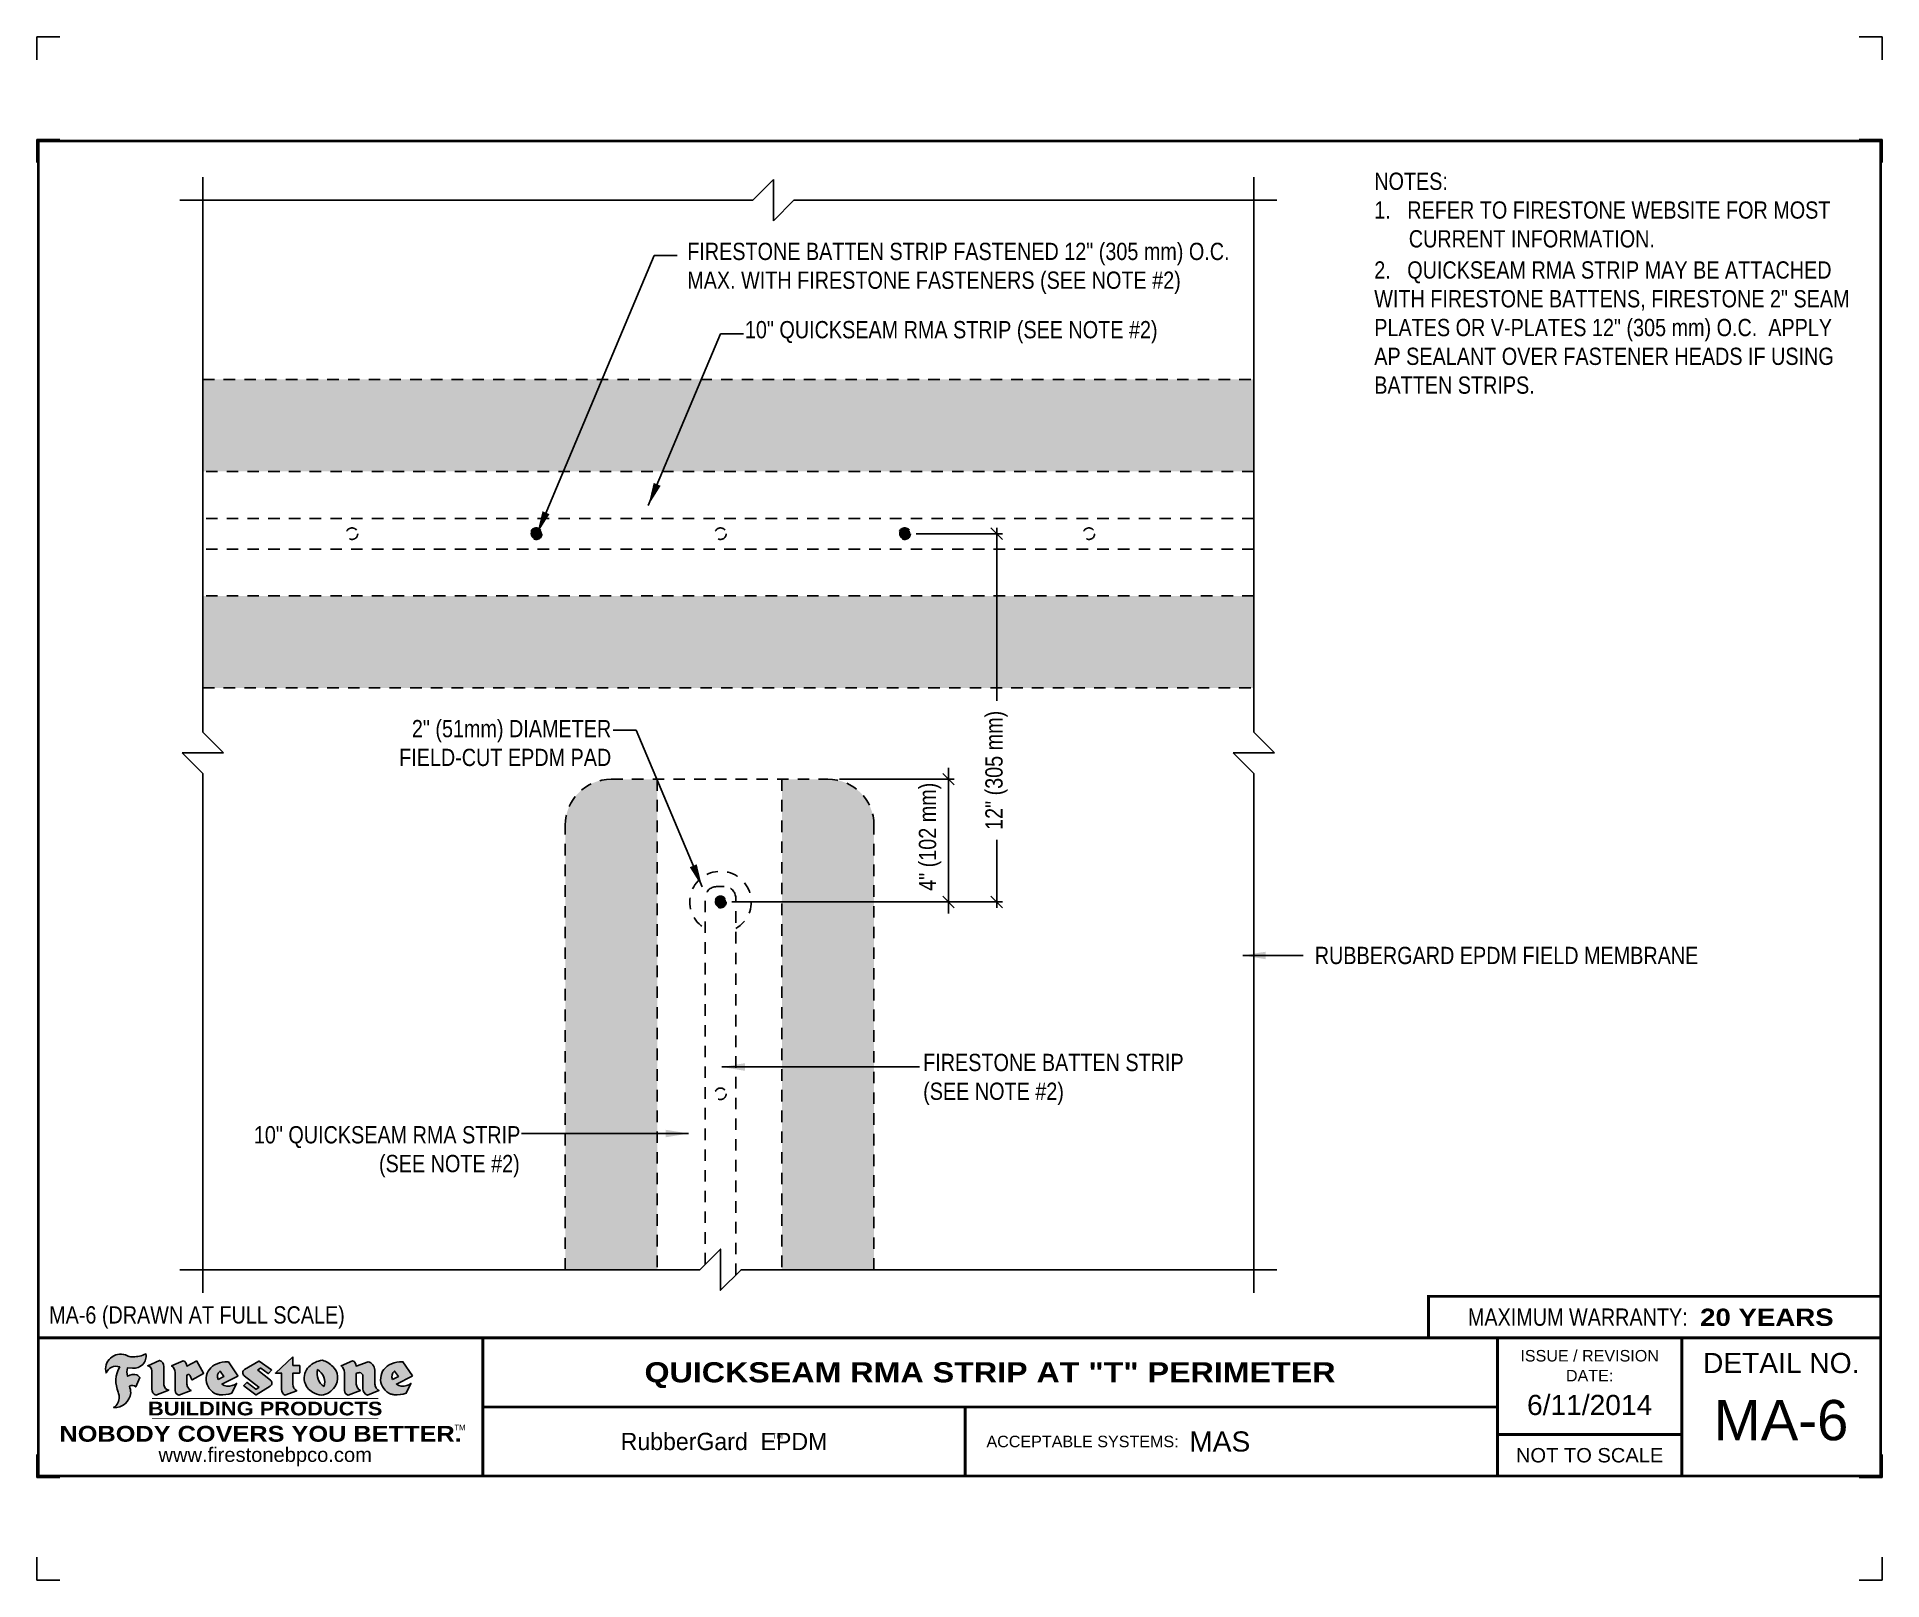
# Model space of a CAD drawing. Header units: inches. Extents: x 255.4 to 275.5, y -246.5 to -229.7.
import ezdxf
from ezdxf.enums import TextEntityAlignment as Align

# ---------------------------------------------------------------- set-up
doc = ezdxf.new("R2010")
doc.units = ezdxf.units.IN
doc.header["$MEASUREMENT"] = 0
doc.linetypes.add('HIDDEN', pattern=[0.375, 0.25, -0.125])
doc.linetypes.add('HIDDEN2', pattern=[0.1875, 0.125, -0.0625])
doc.layers.get('0').update_dxf_attribs({"linetype": 'CONTINUOUS'})
doc.layers.get('DEFPOINTS').update_dxf_attribs({"linetype": 'CONTINUOUS'})
for name, color, linetype in [('FSBP-ACCESSORY-FIRESTONE', 7, 'CONTINUOUS'), ('FSBP-ADHESIVE', 1, 'HIDDEN'), ('FSBP-ANNO-NOTE', 7, 'CONTINUOUS'), ('FSBP-MEMBRANE', 7, 'CONTINUOUS'), ('FSBP-TTLB', 7, 'CONTINUOUS'), ('FSBP-TTLB-BORDER', 7, 'CONTINUOUS'), ('FSBP-TTLB-TEXT', 7, 'CONTINUOUS')]:
    doc.layers.add(name, color=color, linetype=linetype)
doc.styles.add('FSBP_ARIAL', font='arial.ttf')
doc.styles.add('FSBP_ARIAL_BOLD', font='')
doc.styles.add('FSBP_ARIAL_NAR', font='ARIALN.TTF')
doc.styles.add('FSBP_BANKGOTHIC', font='bgothm.ttf')
doc.styles.get('FSBP_ARIAL_BOLD').set_extended_font_data('Arial Black')
doc.dimstyles.new('FSBP-DIM', dxfattribs={"dimtxt": 0.1875, "dimasz": 0.125, "dimexe": 0.0625, "dimexo": 0.125, "dimgap": 0.125, "dimtad": 0, "dimdec": 0, "dimzin": 1, "dimdsep": 46, "dimlunit": 4, "dimtxsty": 'FSBP_ARIAL_NAR', "dimblk": 'OBLIQUE', "dimcen": 0.09375, "dimdle": 0.0625, "dimclrd": 256, "dimclre": 256, "dimclrt": 256, "dimadec": 0, "dimazin": 0, "dimtfac": 1, "dimtdec": 0, "dimtmove": 1, "dimatfit": 3, "dimfxl": 1, "dimtolj": 1, "dimtzin": 0, "dimlwd": -1, "dimlwe": -1, "dimarcsym": 0})
doc.dimstyles.new('FSBP-LEADER', dxfattribs={"dimtxt": 0.1875, "dimasz": 0.25, "dimexe": 0.0625, "dimexo": 0.125, "dimgap": 0.125, "dimtad": 0, "dimtih": 1, "dimtoh": 1, "dimdec": 4, "dimzin": 0, "dimdsep": 46, "dimlunit": 4, "dimtxsty": 'FSBP_ARIAL_NAR', "dimcen": 0.09375, "dimclrd": 256, "dimclre": 256, "dimclrt": 256, "dimadec": 0, "dimazin": 0, "dimtfac": 1, "dimtdec": 4, "dimtofl": 0, "dimtmove": 0, "dimatfit": 3, "dimfxl": 1, "dimtolj": 1, "dimtzin": 0, "dimlwd": -1, "dimlwe": -1, "dimarcsym": 0})
pattern_1 = [(0, (-1.70530256582424e-13, -66.04666666666657), (0.025, 0.05), [0, -0.05])]

# ---------------------------------------------------------------- blocks, each defined once
blk = doc.blocks.new('TTLB-EPDM_1')
at = {"layer": 'FSBP-TTLB-TEXT'}
h = blk.add_hatch(color=1, dxfattribs=at)
edge = h.paths.add_edge_path()
edge.add_arc((1.037309769669573, -0.1982514792917306), 0.1319107607348553, 264.0410451462098, 370.3106169565175)
edge.add_arc((1.027551646585694, 0.1214293576525799), 0.3273056962876235, 270.05058356628535, 295.23459397187514, ccw=False)
edge.add_arc((1.022801957313345, -0.06680179986895154), 0.1391656561713503, 249.3281275763668, 272.0749124149863, ccw=False)
edge.add_line((0.9736743133014443, -0.1970076156048179), (0.9474927838574558, -0.1852745150568325))
edge.add_arc((0.8939498971398288, -0.3394262635682071), 0.1631857907024099, 70.84590087378872, 194.3325259843273)
edge.add_arc((0.8444260109029493, -0.4259936440910768), 0.1179914261095279, 70.96950098067128, 156.9641407594482, ccw=False)
edge.add_arc((1.153141409296894, -0.4684497516079468), 0.3110405457095052, 150.3231137483159, 203.2084295854517)
edge.add_arc((0.7562495500622943, -0.6412608153899899), 0.1218587156617311, 0.8849157075190988, 24.34668939894999, ccw=False)
edge.add_arc((0.7493781665697374, -0.6475258110744375), 0.1289731377238325, -58.36655102076742, 3.6216782311386737, ccw=False)
edge.add_arc((0.8256699029544474, -0.5792158350996106), 0.1783301886510354, 267.2205474105585, 354.1381621173521)
edge.add_arc((0.7903121048625305, -0.6011409294291745), 0.212787892960859, 0.9996158580669322, 21.00503380861244)
edge.add_arc((1.01880712263941, -0.5666691048185161), 0.05136395668415847, 40.82117713173261, 125.52727787225791, ccw=False)
edge.add_line((1.057676976260041, -0.5330924682126437), (1.102776947655911, -0.4308018311949837))
edge.add_arc((1.040858222524664, -0.4699705673995949), 0.07326744446031509, 32.31675181867256, 66.31481236598174)
edge.add_arc((1.032262518825329, -0.5063316993097662), 0.1102246948011782, 69.8179132332389, 125.254734720681)
edge.add_arc((1.127708877207287, -0.368959353531244), 0.1659710644737306, 164.1569669952081, 196.5811013160487, ccw=False)
edge.add_line((0.9680425188342383, -0.3236487780942383), (1.023615334387159, -0.3294494641845773))
h = blk.add_hatch(color=1, dxfattribs=at)
edge = h.paths.add_edge_path()
edge.add_line((1.275239419159561, -0.6223407783464694), (1.415345367376062, -0.5660418822574371))
edge.add_arc((1.421019305783958, -0.5090099247487757), 0.05731350411836949, 181.9717871001989, 264.31851000495806, ccw=False)
edge.add_line((1.363739737527226, -0.5109819325197265), (1.363412352251203, -0.3102363679013962))
edge.add_arc((1.294263659668751, -0.3103491388303989), 0.06914878453844908, 0.0934405599591014, 72.42834396969012)
edge.add_line((1.315139561173908, -0.2444268274366692), (1.186839444240604, -0.3024209471341379))
edge.add_arc((1.175246268095289, -0.3585110609420917), 0.05727567197445628, -0.017399788185912257, 78.322067691347, ccw=False)
edge.add_line((1.232521937428658, -0.3585284546236807), (1.232574268422297, -0.555126496687123))
edge.add_arc((1.305699496415486, -0.5558575689677219), 0.07312888236350451, 179.4272023230205, 245.3845503102953)
h = blk.add_hatch(color=1, dxfattribs=at)
edge = h.paths.add_edge_path()
edge.add_line((1.792026821926584, -0.3839679064720229), (1.722158956877934, -0.2518542302253621))
edge.add_arc((1.720119655279638, -0.2529327078887852), 0.002306916790721817, 27.87197133405656, 117.3766794470751)
edge.add_line((1.719058846382097, -0.250884159729182), (1.610638460368705, -0.3070279753467702))
edge.add_arc((1.547088841662962, -0.3061026658494403), 0.06355635479880145, 359.165808011073, 425.8793658831422)
edge.add_line((1.573061729235633, -0.2480956029480268), (1.446879247402876, -0.3051325108639702))
edge.add_arc((1.407812067100189, -0.370357133046621), 0.07602957263902092, -3.441403975725109, 59.07992244284969, ccw=False)
edge.add_line((1.483704536400296, -0.3749210150788969), (1.483704536400296, -0.5723838140635706))
edge.add_arc((1.54053746518044, -0.568254406115083), 0.05698275005415228, 184.1557352478595, 255.3066498366543)
edge.add_line((1.526084036778343, -0.6233736605654059), (1.657291340682093, -0.570650514527486))
edge.add_arc((1.688298576827198, -0.5021390388423987), 0.0752015358480571, 207.5160880841914, 245.649226723163, ccw=False)
edge.add_arc((1.721050197024907, -0.4914488168456328), 0.1093332836229113, 179.4823365255141, 204.5537900001094, ccw=False)
edge.add_line((1.611721375809452, -0.4904610114968335), (1.611721375809452, -0.4126404716788983))
edge.add_arc((1.628589765097195, -0.414159299036043), 0.01693662875851176, 28.356188110622725, 174.8549701683585, ccw=False)
edge.add_arc((1.627340435522395, -0.4197189881350504), 0.02111886817708033, 22.216893572439517, 40.10213956426492, ccw=False)
edge.add_line((1.646891420738257, -0.4117336534413738), (1.666638796144639, -0.4549750258192233))
edge.add_arc((1.668737246926742, -0.4540167099035481), 0.002306916790685496, 204.545128184284, 299.6323508190091)
edge.add_line((1.669877862091766, -0.4560219186518992), (1.791128135493295, -0.3870515928837648))
edge.add_line((1.791128135493295, -0.3870515928837648), (1.792026821926584, -0.3839679064720229))
h = blk.add_hatch(color=1, dxfattribs=at)
h.paths.add_polyline_path([(2.063388732080512, -0.2583237030618903, 0.02524281661523788), (2.025024361750752, -0.2610532129309178, 0.1213611957758757), (1.901773912052249, -0.3008158885520373, 0.6151668103976068), (1.93274136141747, -0.6099060679591872, 0.05306812109568645), (1.967936229862175, -0.617865745600497, 0.1150932231766138), (2.099126721549737, -0.5994933789882708), (2.151195569562105, -0.4944891916583316, -0.08755405562188731), (2.104230609512001, -0.5187113292177372, -0.265591761123442), (1.992692314386659, -0.5010701623316862), (2.165347897647223, -0.4141184325909109, 0.4518949533370738), (2.166222728871162, -0.4107679608846269)])
h.paths.add_polyline_path([(2.014217313945437, -0.4188965037300676), (1.951113654018855, -0.4515330109460507, -0.3720533890450154), (1.973177450672722, -0.3607130665457561)], flags=16)
h = blk.add_hatch(color=1, dxfattribs=at)
edge = h.paths.add_edge_path()
edge.add_arc((2.260407392426802, -0.3775796671688782), 0.04152450223225729, 123.20805433950699, 232.2027298779723, ccw=False)
edge.add_line((2.237665217914071, -0.3428366421988329), (2.393535971665983, -0.2540943745380986))
edge.add_arc((2.394677353533142, -0.2560991469722482), 0.002306916790741334, 55.64644466176611, 119.65426054492559, ccw=False)
edge.add_line((2.395979141996861, -0.2541946229174954), (2.531809646140459, -0.3470380726374032))
edge.add_arc((2.530468902927946, -0.3489153772789875), 0.002306916790700397, -42.731101238422525, 54.4661353739603, ccw=False)
edge.add_line((2.532163440279987, -0.3504807552658491), (2.498457913851155, -0.3869673252714421))
edge.add_arc((2.496763376499139, -0.3854019472845934), 0.002306916790672934, 233.7527076894875, 317.26889876138785, ccw=False)
edge.add_line((2.495399362263356, -0.38726241234572), (2.413849913492982, -0.3274738082119626))
edge.add_arc((2.412485899257181, -0.3293342732731342), 0.002306916790720064, 53.75270768979358, 124.4135619297835)
edge.add_line((2.41118211687575, -0.3274311136421062), (2.382933981293377, -0.346782838468144))
edge.add_arc((2.38423776367478, -0.3486859980991606), 0.002306916790694898, 124.4135619293799, 231.8459020253626)
edge.add_line((2.382812599816248, -0.3505000469010184), (2.519899969301207, -0.4581994452042721))
edge.add_arc((2.494247019847682, -0.4908523236374461), 0.04152450223225742, -55.21225898295222, 51.84590202520428, ccw=False)
edge.add_line((2.517938320565804, -0.5249552055672808), (2.364434947484597, -0.6179520922513717))
edge.add_arc((2.36323960192349, -0.6159790200102006), 0.002306916790726996, 233.2955624372927, 301.20872157023314, ccw=False)
edge.add_line((2.361860787187538, -0.6178285429225383), (2.231266621301074, -0.5204709167214361))
edge.add_arc((2.232647938930649, -0.5186232623475259), 0.002306916790697672, 135.5134179846393, 233.21798691998708, ccw=False)
edge.add_line((2.231002150870836, -0.5170067083764565), (2.262839375599356, -0.4845937328397696))
edge.add_arc((2.264485163659225, -0.4862102868108537), 0.002306916790748497, 53.0352839999411, 135.513417985369, ccw=False)
edge.add_line((2.265872365996302, -0.4843670465239001), (2.361834678328762, -0.5565872257804898))
edge.add_arc((2.363221880665761, -0.5547439854936304), 0.002306916790627066, 233.0352840000685, 302.2362632414394)
edge.add_line((2.36445241715569, -0.5566953042850713), (2.39428499383348, -0.5378823484768844))
edge.add_arc((2.393054457343549, -0.5359310296853765), 0.002306916790685166, 302.2362632406177, 412.2027298768422)
edge.add_line((2.394468296066179, -0.5341081404551886), (2.234958295420142, -0.4103916733127022))
h = blk.add_hatch(color=1, dxfattribs=at)
edge = h.paths.add_edge_path()
edge.add_line((2.763460561272041, -0.2072496393923444), (2.763460561272041, -0.2969520779963801))
edge.add_arc((2.765767478062699, -0.2969520779963943), 0.00230691679065842, 179.9999999996471, 269.9999999996471)
edge.add_line((2.765767478062685, -0.2992589947870528), (2.835417693520355, -0.2992589947870528))
edge.add_arc((2.835417693520355, -0.3015659115777538), 0.002306916790701052, 0, 90, ccw=False)
edge.add_line((2.837724610311056, -0.3015659115777538), (2.837724610311056, -0.3790761307453892))
edge.add_arc((2.83541769352037, -0.3790761307453749), 0.002306916790686842, 269.99999999964706, 359.99999999964706, ccw=False)
edge.add_line((2.835417693520355, -0.3813830475360618), (2.765767478062685, -0.3813830475360618))
edge.add_arc((2.765767478062699, -0.3836899643267202), 0.00230691679065842, 90.00000000035294, 180.0000000003529)
edge.add_line((2.763460561272041, -0.3836899643267344), (2.763460561272041, -0.5033995910642801))
edge.add_arc((2.836735953378943, -0.5071368822038516), 0.07337063740681413, 177.0802527808789, 245.3249543133826)
edge.add_line((2.806105814540615, -0.5738080530967267), (2.674529557384915, -0.6226036013049594))
edge.add_arc((2.708610405062069, -0.564298408791804), 0.06753517344606039, 177.0345319916277, 239.6926428024901, ccw=False)
edge.add_line((2.641165668230087, -0.560804539009709), (2.641165668230087, -0.3836899643267344))
edge.add_arc((2.638858751439429, -0.3836899643267202), 0.00230691679065842, 359.9999999996471, 449.999999999647)
edge.add_line((2.638858751439443, -0.3813830475360618), (2.572857950769389, -0.3813830475360618))
edge.add_line((2.572857950769389, -0.3813830475360618), (2.763460561272041, -0.2072496393923444))
h = blk.add_hatch(color=1, dxfattribs=at)
edge = h.paths.add_edge_path(flags=16)
edge.add_arc((2.940363509127394, -0.4847985213681437), 0.1684614578629418, 344.5558804047865, 417.0140046669545)
edge.add_arc((3.194458079644619, -0.3883534532477785), 0.1684614578629414, 164.5558804047864, 237.0140046669546)
edge = h.paths.add_edge_path()
edge.add_arc((3.069375116502199, -0.4399344555144872), 0.1828726885096673, 136.0914512150047, 191.213418978326)
edge.add_arc((3.064939550433406, -0.4318234379590333), 0.1803148804748503, 194.0167254156723, 240.6663730831859)
edge.add_arc((3.098047041778981, -0.3845058757092554), 0.2378525180183701, 239.2975390661776, 264.2889872773176)
edge.add_arc((3.04884478212623, -0.4190232383793012), 0.203760689247156, 277.1986764832036, 326.503572961274)
edge.add_arc((3.077739326803546, -0.4341046616465112), 0.171374865791709, 325.3768876809902, 406.3828327799087)
edge.add_arc((3.011839488065919, -0.4896144380417797), 0.2571945645850002, 44.28462553519766, 73.82901434867304)
edge.add_arc((3.117152499586992, -0.4983433120546693), 0.2579560664039132, 97.50292863483666, 134.1039137579027)
h = blk.add_hatch(color=1, dxfattribs=at)
edge = h.paths.add_edge_path()
edge.add_line((3.322690228557462, -0.5721896537377091), (3.322690228557462, -0.3749210150788969))
edge.add_arc((3.246797759257384, -0.3703571330465745), 0.076029572638996, 356.5585960242387, 419.0799224428129)
edge.add_line((3.285864939560099, -0.3051325108639702), (3.412047421392799, -0.2480956029480268))
edge.add_arc((3.386074533820159, -0.3061026658494941), 0.06355635479883807, 0.3962622833877276, 65.87936588318718, ccw=False)
edge.add_line((3.449629368605429, -0.3056631084210863), (3.580526418688805, -0.2593848434574539))
edge.add_arc((3.555744121700958, -0.3530904070730321), 0.09692726601172152, 2.366977007666776, 75.18615851992018, ccw=False)
edge.add_line((3.652588689330287, -0.3490873311063041), (3.652588689330287, -0.4883770011386872))
edge.add_arc((3.761877549389556, -0.4914934052703811), 0.1093332836229047, 178.3666365323574, 204.5537900000422)
edge.add_arc((3.729125929191727, -0.5021836272670953), 0.07520153584796169, 207.5160880841711, 245.2240541443093)
edge.add_line((3.697611150971852, -0.5704631245385627), (3.572585913552643, -0.6207021253773775))
edge.add_arc((3.59534718600759, -0.5526356419907701), 0.07177131519198746, 180.3328587115751, 251.51018566665869, ccw=False)
edge.add_line((3.523577081955409, -0.5530525936986663), (3.523577081955409, -0.4153032515383615))
edge.add_arc((3.486319529276879, -0.4148773504126441), 0.0372599868942854, 359.3450650296066, 449.0500281941028)
edge.add_arc((3.482769874121713, -0.4419622099033496), 0.06447454900600783, 86.29402372314017, 119.8211331593848)
edge.add_line((3.450707067966732, -0.3860252459975726), (3.450707067966732, -0.4904610114968335))
edge.add_arc((3.560035889182251, -0.491448816845647), 0.1093332836229751, 179.4823365255069, 204.5537900001023)
edge.add_arc((3.527284268984408, -0.5021390388424952), 0.07520153584796385, 207.5160880841699, 245.6492267231416)
edge.add_line((3.496277032839316, -0.570650514527486), (3.365069728935509, -0.6233736605654059))
edge.add_arc((3.37950248606194, -0.5682868177318081), 0.05694615642555727, 183.9298782390169, 255.318496325343, ccw=False)
h = blk.add_hatch(color=1, dxfattribs=at)
h.paths.add_polyline_path([(3.957695472291277, -0.2583237030618903, 0.02524281661523822), (3.919331101961575, -0.2610532129309178, 0.1085638477195505), (3.807890832595604, -0.2939221658134414, 0.6425897848490651), (3.827048101628293, -0.6099060679591872, 0.05306812109569052), (3.862242970072884, -0.617865745600497, 0.1150932231766133), (3.993433461760503, -0.5994933789882708), (4.045502309772871, -0.4944891916583316, -0.08755405562189084), (3.998537349722767, -0.5187113292177372, -0.2655917611234366), (3.886999054597368, -0.5010701623316862), (4.059654637857989, -0.4141184325909109, 0.4518949533370731), (4.060529469081928, -0.4107679608846269)])
h.paths.add_polyline_path([(3.90852405415626, -0.4188965037300676), (3.845420394229677, -0.4515330109460507, -0.3720533890450147), (3.867484190883488, -0.3607130665457561)], flags=16)
at = {"layer": 'DEFPOINTS', "linetype": 'Continuous', "ltscale": 1.75}
for points in [[(-0.015625, 13.88083333333333), (-0.015625, 14.13083333333333), (0.234375, 14.13083333333333)], [(20.01562500000003, 13.88083333333333), (20.01562500000003, 14.13083333333333), (19.76562500000003, 14.13083333333333)], [(-0.015625, -2.380833333333342), (-0.015625, -2.630833333333342), (0.234375, -2.630833333333342)], [(20.01562500000003, -2.380833333333342), (20.01562500000003, -2.630833333333342), (19.76562500000003, -2.630833333333342)]]:
    blk.add_lwpolyline(points, dxfattribs=at)
at = {"layer": 'DEFPOINTS', "color": 1}
for points in [[(0.234375, 13.015625), (-0.015625, 13.015625), (-0.015625, 12.765625)], [(20.015625, 12.765625), (20.015625, 13.015625), (19.765625, 13.015625)], [(0.234375, -1.515625), (-0.015625, -1.515625), (-0.015625, -1.265625)], [(20.015625, -1.265625), (20.015625, -1.515625), (19.765625, -1.515625)]]:
    blk.add_lwpolyline(points, dxfattribs=at)
at = {"layer": 'FSBP-TTLB', "const_width": 0.03125}
blk.add_lwpolyline([(15.09028770518938, 0), (20, 0), (20, 0.4512598240669945), (15.09028770518938, 0.4512598240669945)], close=True, dxfattribs=at)
for points in [[(0, 0), (0, -1.5), (20, -1.5), (20, 0), (0, 0)], [(4.825208527206769, 0), (4.825208527206769, -0.75)], [(15.84028770518938, 0), (15.84028770518938, -1.5)], [(17.84110496735593, 0), (17.84110496735593, -1.5)], [(20, 0), (20, -1.5)], [(4.825208527206769, -0.75), (15.84028770518938, -0.75)], [(4.825208527206769, -0.75), (4.825208527206769, -1.5)], [(15.84028770518938, -1.048740175933006), (17.84110496735593, -1.048740175933006)]]:
    blk.add_lwpolyline(points, dxfattribs=at)
at = {"layer": 'FSBP-TTLB-BORDER', "const_width": 0.03125}
blk.add_lwpolyline([(20, 0), (20, 13), (0, 13), (0, 0)], dxfattribs=at)
at = {"layer": 'FSBP-TTLB-TEXT', "color": 1}
blk.add_line((0.7358432058323388, -0.379822754145593), (0.7358432058323388, -0.379822754145593), dxfattribs=at)
for points in [[(1.023615323725323, -0.3294494630716969, 0.5000510906601082), (1.167090420776901, -0.1746414942047778, -0.1103304102359608), (1.027840608309816, -0.2058762110801382, -0.09957876667165425), (0.9736743133014443, -0.1970076156048179), (0.9474927838574558, -0.1852745150568325, 0.5978159689075124), (0.7358432058323388, -0.379822754145593, -0.3938834584182213), (0.8828996422548698, -0.3144510229727047, 0.2349406564350952), (0.86727108227484, -0.5910237178633082, -0.1027304183841549), (0.8780937320133262, -0.6393788197974146, -0.2772692352614086), (0.8170223912655956, -0.7573362346216896, 0.3985429150902959), (1.003067614090241, -0.5974286950643517, 0.0875124847930418), (0.9889600163401155, -0.5248671157293501, -0.3874031597924062), (1.057676976260041, -0.5330924682126437), (1.102776947655911, -0.4308018311949837, 0.1494423498871741), (1.07029056398062, -0.4028746979725923, 0.2467195073738216), (0.9686394281704906, -0.4163228904100862, -0.1424285161541127), (0.9680425188342383, -0.3236487780942383), (1.023615334387159, -0.3294494641845773)], [(2.166222728871162, -0.4107679608846269), (2.063388732080512, -0.2583237030618903, 0.02524281661523788), (2.025024361750752, -0.2610532129309178, 0.1085638477195265), (1.913584092384895, -0.2939221658134414, 0.6425897848491228), (1.93274136141747, -0.6099060679591872, 0.05306812109568648), (1.967936229862175, -0.617865745600497, 0.1150932231766137), (2.099126721549737, -0.5994933789882708), (2.151195569562105, -0.4944891916583316, -0.0875540556218873), (2.104230609512001, -0.5187113292177372, -0.2655917611234418), (1.992692314386659, -0.5010701623316862), (2.165347897647223, -0.4141184325909109)], [(2.763460561272041, -0.2072496393923444), (2.763460561272041, -0.2969520779963801, 0.4142135623730958), (2.765767478062685, -0.2992589947870528), (2.835417693520355, -0.2992589947870528, -0.414213562373095), (2.837724610311056, -0.3015659115777538), (2.837724610311056, -0.3790761307453892, -0.4142135623730938), (2.835417693520355, -0.3813830475360618), (2.765767478062685, -0.3813830475360618, 0.4142135623730958), (2.763460561272041, -0.3836899643267344), (2.763460561272041, -0.5033995910642801, 0.3068985753588853), (2.806105814540615, -0.5738080530967267), (2.674529557384915, -0.6226036013049594, -0.2804194150632976), (2.641165668230087, -0.560804539009709), (2.641165668230087, -0.3836899643267344, 0.414213562373095), (2.638858751439443, -0.3813830475360618), (2.572857950769389, -0.3813830475360618), (2.763460561272041, -0.2072496393923444)], [(4.060529469081928, -0.4107679608846269), (3.957695472291277, -0.2583237030618903, 0.02524281661523788), (3.919331101961575, -0.2610532129309178, 0.1085638477195265), (3.807890832595604, -0.2939221658134414, 0.6425897848491228), (3.827048101628293, -0.6099060679591872, 0.05306812109568648), (3.862242970072884, -0.617865745600497, 0.1150932231766137), (3.993433461760503, -0.5994933789882708), (4.045502309772871, -0.4944891916583316, -0.0875540556218873), (3.998537349722767, -0.5187113292177372, -0.2655917611234418), (3.886999054597368, -0.5010701623316862), (4.059654637857989, -0.4141184325909109)], [(4.059654637857989, -0.4141184325909109, 0.4518949533370731), (4.060529469081928, -0.4107679608846269, 0.4518949533370731)]]:
    blk.add_lwpolyline(points, format="xyb", dxfattribs=at)
for points in [[(1.275239419159561, -0.6223407783464694), (1.415345367376062, -0.5660418822574371, -0.3756100036733062), (1.363739737527226, -0.5109819325197265), (1.363412352251203, -0.3102363679013962, 0.3265360292958048), (1.315139561173908, -0.2444268274366692), (1.186839444240604, -0.3024209471341379, -0.3557863980845349), (1.232521937428658, -0.3585284546236807), (1.232574268422297, -0.555126496687123, 0.2960110723418457)], [(1.792026821926584, -0.3839679064720229), (1.722158956877934, -0.2518542302253621, 0.4116839150163434), (1.719058846382097, -0.250884159729182), (1.610638460368705, -0.3070279753467702, 0.2996033003794034), (1.573061729235633, -0.2480956029480268), (1.446879247402876, -0.3051325108639702, -0.2797757560995365), (1.483704536400296, -0.3749210150788969), (1.483704536400296, -0.5723838140635706, 0.320828638474519), (1.526084036778343, -0.6233736605654059), (1.657291340682093, -0.570650514527486, -0.1679398621276611), (1.621603752698661, -0.5368819723450571, -0.1098333365370753), (1.611721375809452, -0.4904610114968335), (1.611721375809452, -0.4126404716788983, -0.743334502655012), (1.64349420176768, -0.4061152228778298, -0.07819791644735608), (1.646891420738257, -0.4117336534413738), (1.666638796144639, -0.4549750258192233, 0.4404648714563479), (1.669877862091766, -0.4560219186518992), (1.791128135493295, -0.3870515928837648)], [(1.951113654018855, -0.4515330109460507), (2.014217313945437, -0.4188965037300676), (1.973177450672722, -0.3607130665457561, 0.3720533890450154)], [(2.234958295420142, -0.4103916733127022, -0.5150044486718882), (2.237665217914071, -0.3428366421988329), (2.393535971665983, -0.2540943745380986, -0.2867822934100265), (2.395979141996861, -0.2541946229174954), (2.531809646140459, -0.3470380726374032, -0.4515027974650387), (2.532163440279987, -0.3504807552658491), (2.498457913851155, -0.3869673252714421, -0.3814439164929681), (2.495399362263356, -0.38726241234572), (2.413849913492982, -0.3274738082119626, 0.3184718635035665), (2.41118211687575, -0.3274311136421062), (2.382933981293377, -0.346782838468144, 0.5064094529656681), (2.382812599816248, -0.3505000469010184), (2.519899969301207, -0.4581994452042721, -0.5043597839115849), (2.517938320565804, -0.5249552055672808), (2.364434947484597, -0.6179520922513717, -0.3053163970316367), (2.361860787187538, -0.6178285429225383), (2.231266621301074, -0.5204709167214361, -0.4541703869768119), (2.231002150870836, -0.5170067083764565), (2.262839375599356, -0.4845937328397696, -0.3762644290664977), (2.265872365996302, -0.4843670465239001), (2.361834678328762, -0.5565872257804898, 0.3114700032088108), (2.36445241715569, -0.5566953042850713), (2.39428499383348, -0.5378823484768844, 0.520381097387146), (2.394468296066179, -0.5341081404551886)], [(2.937624918725987, -0.3131105398334029, 0.2452625673097023), (2.889993533867141, -0.4754966266250307, 0.2064059665179019), (2.976604338974084, -0.5890186876871866, 0.1094800500670344), (3.074378098474654, -0.6211778035979165, 0.2185147641853038), (3.218764944843201, -0.5314757029352819, 0.3689489483072479), (3.195959963110113, -0.3100352223135445, 0.1296305888694145), (3.0834694040758, -0.242595816912754, 0.1610736375384317)], [(3.10274193015772, -0.5296595419651595, 0.3271311138286319), (3.032079658614293, -0.3434924326507627, 0.3271311138286322)], [(3.322690228557462, -0.5721896537377091), (3.322690228557462, -0.3749210150788969, 0.2797757560995341), (3.285864939560099, -0.3051325108639702), (3.412047421392799, -0.2480956029480268, -0.2937618496109166), (3.449629368605429, -0.3056631084210863), (3.580526418688805, -0.2593848434574539, -0.3288760160581939), (3.652588689330287, -0.3490873311063041), (3.652588689330287, -0.4883770011386872, 0.114762897203527), (3.662431105063263, -0.536926560769686, 0.166032965990522), (3.697611150971852, -0.5704631245385627), (3.572585913552643, -0.6207021253773775, -0.3209557512194564), (3.523577081955409, -0.5530525936986663), (3.523577081955409, -0.4153032515383615, 0.4127061514896111), (3.48693727661589, -0.3776224848030694, 0.1473421876160361), (3.450707067966732, -0.3860252459975726), (3.450707067966732, -0.4904610114968335, 0.1098333365370753), (3.460589444855941, -0.5368819723450855, 0.1679398621276611), (3.496277032839316, -0.570650514527486), (3.365069728935509, -0.6233736605654059, -0.3219729545308964), (3.322690228557462, -0.5721896537377091, 29.1476284739)], [(3.845420394229677, -0.4515330109460507), (3.90852405415626, -0.4188965037300676), (3.867484190883488, -0.3607130665457561, 0.3720533890450154)]]:
    blk.add_lwpolyline(points, format="xyb", close=True, dxfattribs=at)
at = {"layer": 'FSBP-TTLB-TEXT'}
for points, const_width in [([(1.233926579809207, -0.6584455781731435), (3.691229482685259, -0.6584455781731577)], 0.0078125), ([(10.06152282927678, -0.75), (10.06152282927678, -1.5)], 0.03125), ([(1.233926579809207, -0.8761560960495984), (3.691229482685259, -0.8761560960495842)], 0.0078125)]:
    blk.add_lwpolyline(points, dxfattribs=dict(at, const_width=const_width))
at = {"layer": 'FSBP-TTLB-TEXT', "color": 1}
for centre, start, end in [((1.789987520328282, -0.3850463841354355), 299.6323508193319, 27.87197133380463), ((2.164310260790558, -0.412058050385383), 296.7304547840455, 34.00233684987403)]:
    blk.add_arc(centre, 0.00230691679068068, start, end, dxfattribs=at)
at = {"layer": 'FSBP-TTLB-TEXT', "style": 'FSBP_ARIAL_NAR'}
blk.add_text('MAXIMUM WARRANTY:', height=0.1875, dxfattribs=at).set_placement((17.90516569312837, 0.2256299120335257), align=Align.MIDDLE_RIGHT)
at = {"layer": 'FSBP-TTLB-TEXT'}
for s, height, style, p in [('ISSUE / REVISION', 0.125, 'FSBP_ARIAL', (16.84069633627263, -0.1938496373466023)), ('DETAIL NO.', 0.21875, 'FSBP_ARIAL', (18.92055248367797, -0.2724398367368792)), ('DATE:', 0.125, 'FSBP_ARIAL', (16.84069633627263, -0.409973105348854)), ('www.firestonebpco.com', 0.15625, 'FSBP_ARIAL', (2.462578031247233, -1.268657306740124)), ('RubberGard  EPDM', 0.1875, 'FSBP_BANKGOTHIC', (7.443365678241776, -1.125)), ('TM', 0.0625, 'FSBP_BANKGOTHIC', (8.023397742165457, -1.062518816683806)), ('NOT TO SCALE', 0.15625, 'FSBP_ARIAL', (16.84069633627263, -1.274370087966503))]:
    blk.add_text(s, height=height, dxfattribs=dict(at, style=style)).set_placement(p, align=Align.MIDDLE_CENTER)
at = {"layer": 'FSBP-TTLB-TEXT', "lineweight": 18, "style": 'FSBP_ARIAL_BOLD'}
blk.add_text('BUILDING PRODUCTS', height=0.1484375, dxfattribs=at).set_placement((2.462578031247233, -0.7673008371113639), align=Align.MIDDLE_CENTER)
at = {"layer": 'FSBP-TTLB-TEXT', "color": 1}
for s, height, style, p in [('NOBODY COVERS YOU BETTER.', 0.171875, 'FSBP_ARIAL_BOLD', (2.412604263603384, -1.041650450587369)), ('TM', 0.0625, 'FSBP_BANKGOTHIC', (4.576671173373001, -0.9725745042934193))]:
    blk.add_text(s, height=height, dxfattribs=dict(at, style=style)).set_placement(p, align=Align.MIDDLE_CENTER)
at = {"layer": 'FSBP-TTLB-TEXT', "style": 'FSBP_ARIAL'}
blk.add_text('ACCEPTABLE SYSTEMS:', height=0.125, dxfattribs=at).set_placement((10.29281281591562, -1.125), align=Align.MIDDLE_LEFT)
at = {"layer": 'FSBP-TTLB-TEXT'}
for tag, height, style, p in [('MAXIMUM_WARRANTY', 0.1875, 'FSBP_ARIAL_BOLD', (18.03987100774941, 0.2240244307510579)), ('ACCPT_SYSTEMS', 0.21875, 'FSBP_ARIAL', (12.49438170418193, -1.125))]:
    blk.add_attdef(tag, text='', height=height, dxfattribs=dict(at, style=style)).set_placement(p, align=Align.MIDDLE_LEFT)
for tag, height, style, p in [('DETAIL_DESCP_LINE_1', 0.21875, 'FSBP_ARIAL_BOLD', (10.33118450231211, -0.3736318192489421)), ('ISSUE_REV_DATE', 0.21875, 'FSBP_ARIAL', (16.84069633627263, -0.7282559425942452)), ('DETAIL_NUMBER', 0.4375, 'FSBP_ARIAL', (18.91941590748775, -0.8931630692489421))]:
    blk.add_attdef(tag, text='', height=height, dxfattribs=dict(at, style=style)).set_placement(p, align=Align.MIDDLE_CENTER)
blk = doc.blocks.new('_OBLIQUE')
at = {"color": 0, "linetype": 'ByBlock'}
blk.add_line((-0.5, -0.5), (0.5, 0.5), dxfattribs=at)
blk = doc.blocks.new('*D5')
at = {"layer": 'DEFPOINTS', "color": 0, "transparency": 16777216}
for p in [(264.8676749527432, -235.1091745051754), (265.866385890124, -235.1091745051754), (262.8676749527432, -239.1091745051754)]:
    blk.add_point(p, dxfattribs=at)
at = {"layer": 'FSBP-ANNO-NOTE', "transparency": 16777216}
for p, q in [((264.9926749527432, -235.1091745051754), (265.928885890124, -235.1091745051754)), ((265.866385890124, -235.0466745051754), (265.866385890124, -236.9259000870427)), ((265.866385890124, -239.1716745051754), (265.866385890124, -238.4336592957739)), ((262.9926749527432, -239.1091745051754), (265.928885890124, -239.1091745051754))]:
    blk.add_line(p, q, dxfattribs=at)
at = {"layer": 'FSBP-ANNO-NOTE', "transparency": 16777216, "xscale": 0.125, "yscale": 0.125, "zscale": 0.125}
for p, rotation in [((265.866385890124, -235.1091745051754), 90), ((265.866385890124, -239.1091745051754), 270)]:
    blk.add_blockref('_OBLIQUE', p, dxfattribs=dict(at, rotation=rotation))
at = {"layer": 'FSBP-ANNO-NOTE', "transparency": 16777216, "insert": (265.8651806184802, -237.6797796914083), "char_height": 0.1875, "attachment_point": 5, "rotation": 90, "style": 'FSBP_ARIAL_NAR'}
blk.add_mtext('\\A1;12" (305 mm)', dxfattribs=at)
blk = doc.blocks.new('*D4')
at = {"layer": 'DEFPOINTS', "color": 0, "transparency": 16777216}
for p in [(264.03434161941, -237.775841171842), (265.3439414453672, -237.775841171842), (262.8676749527432, -239.1091745051754)]:
    blk.add_point(p, dxfattribs=at)
at = {"layer": 'FSBP-ANNO-NOTE', "transparency": 16777216}
for p, q in [((265.3439414453672, -237.775841171842), (265.3439414453672, -237.650841171842)), ((264.15934161941, -237.775841171842), (265.4064414453672, -237.775841171842)), ((265.3439414453672, -239.1091745051754), (265.3439414453672, -237.775841171842)), ((262.9926749527432, -239.1091745051754), (265.4064414453672, -239.1091745051754)), ((265.3439414453672, -239.1091745051754), (265.3439414453672, -239.2341745051754))]:
    blk.add_line(p, q, dxfattribs=at)
at = {"layer": 'FSBP-ANNO-NOTE', "transparency": 16777216, "xscale": 0.125, "yscale": 0.125, "zscale": 0.125}
for p, rotation in [((265.3439414453672, -237.775841171842), 270), ((265.3439414453672, -239.1091745051754), 90)]:
    blk.add_blockref('_OBLIQUE', p, dxfattribs=dict(at, rotation=rotation))
at = {"layer": 'FSBP-ANNO-NOTE', "transparency": 16777216, "insert": (265.1435579831457, -238.4012456011087), "char_height": 0.1875, "attachment_point": 5, "rotation": 90, "style": 'FSBP_ARIAL_NAR'}
blk.add_mtext('\\A1;4" (102 mm)', dxfattribs=at)

msp = doc.modelspace()

# ---------------------------------------------------------------- hatches: boundary and pattern name
at = {"layer": 'FSBP-ADHESIVE'}
h = msp.add_hatch(dxfattribs=at)
h.set_pattern_fill('DOTS', color=256, scale=0.8, style=0)
h.set_pattern_definition(pattern_1)
h.paths.add_polyline_path([(268.6578894307589, -233.4331979820262), (257.2493574376011, -233.4331979820262), (257.2493574376011, -234.4331979820262), (268.6578894307589, -234.4331979820262)])
h = msp.add_hatch(dxfattribs=at)
h.set_pattern_fill('DOTS,_I', color=256, scale=0.8, style=2)
h.set_pattern_definition(pattern_1)
h.paths.add_polyline_path([(257.2493574376011, -235.7851510283243), (257.2493574376011, -236.7851510283244), (268.6578894307588, -236.7851510283244), (268.6578894307588, -235.7851510283244)])
h = msp.add_hatch(dxfattribs=at)
h.set_pattern_fill('DOTS,_I', color=256, scale=0.8, style=2)
h.set_pattern_definition(pattern_1)
h.paths.add_polyline_path([(261.1823885731116, -243.1030939880994), (262.1823885731119, -243.1030939880994), (262.1823885731117, -237.775841171842), (261.6823885731118, -237.775841171842, 0.414213562373109), (261.1823885731118, -238.275841171842)])
h = msp.add_hatch(dxfattribs=at)
h.set_pattern_fill('DOTS,_I', color=256, scale=0.8, style=2)
h.set_pattern_definition(pattern_1)
h.paths.add_polyline_path([(263.5343416194099, -243.1030939880994), (264.53434161941, -243.1030939880994), (264.53434161941, -238.275841171842, 0.4142135623730916), (264.03434161941, -237.775841171842), (263.5343416194099, -237.775841171842)])

# ---------------------------------------------------------------- linework, layer by layer
at = {"layer": 'FSBP-ACCESSORY-FIRESTONE', "linetype": 'HIDDEN2'}
for p, q in [((268.6578894307589, -234.9425078385087), (257.2493574376012, -234.9425078385087)), ((268.6578894307589, -235.275841171842), (257.2493574376012, -235.2758411718421)), ((262.9093416194097, -238.9425078385087), (262.8260082860764, -238.9425078385087)), ((262.7010082860764, -243.0459990511398), (262.7010082860764, -239.0675078385087)), ((263.0343416194097, -243.1601889250591), (263.0343416194097, -239.0675078385087))]:
    msp.add_line(p, q, dxfattribs=at)
at = {"layer": 'FSBP-ACCESSORY-FIRESTONE', "const_width": 0.0625}
for points in [[(260.8364249527432, -235.1091745051754, 1), (260.8989249527432, -235.1091745051754, 1)], [(264.8364249527432, -235.1091745051754, 1), (264.8989249527432, -235.1091745051754, 1)], [(262.8364249527432, -239.1091745051754, 1), (262.8989249527432, -239.1091745051754, 1)]]:
    msp.add_lwpolyline(points, format="xyb", close=True, dxfattribs=at)
at = {"layer": 'FSBP-ACCESSORY-FIRESTONE', "linetype": 'HIDDEN2'}
for centre in [(258.8676749527432, -235.1091745051754), (260.8676749527432, -235.1091745051754), (262.8676749527432, -235.1091745051754), (264.8676749527432, -235.1091745051754), (266.8676749527432, -235.1091745051754), (262.8676749527432, -239.1091745051754), (262.8676749527433, -241.1925078385087)]:
    msp.add_circle(centre, 0.0625, dxfattribs=at)
for centre, start, end in [((262.8260082860764, -239.0675078385087), 90, 180), ((262.9093416194097, -239.0675078385087), 1.170444122778574e-12, 90)]:
    msp.add_arc(centre, 0.125, start, end, dxfattribs=at)
at = {"layer": 'FSBP-MEMBRANE'}
for p, q in [((257.2493574376011, -231.2369423888906), (257.2493574376012, -237.2660798808179)), ((263.44190468418, -231.2631807852643), (263.2181430805537, -231.4869423888906)), ((263.44190468418, -231.7107039925169), (263.44190468418, -231.2631807852643)), ((268.6578894307589, -237.2660798808177), (268.6578894307589, -231.2369423888906)), ((256.9993574376011, -231.4869423888906), (263.2181430805537, -231.4869423888906)), ((263.44190468418, -231.7107039925169), (263.6656662878062, -231.4869423888906)), ((263.6656662878062, -231.4869423888906), (268.9078894307589, -231.4869423888906)), ((257.4731190412274, -237.489841484444), (257.249357437601, -237.2660798808178)), ((268.8816510343852, -237.489841484444), (268.657889430759, -237.2660798808178)), ((257.4731190412274, -237.489841484444), (257.0255958339748, -237.4898414844441)), ((257.0255958339748, -237.4898414844441), (257.2493574376011, -237.7136030880703)), ((268.8816510343852, -237.489841484444), (268.4341278271327, -237.4898414844441)), ((268.4341278271327, -237.4898414844441), (268.657889430759, -237.7136030880703)), ((257.2493574376011, -237.7136030880703), (257.2493574376012, -243.3530939880994)), ((268.6578894307589, -243.3530939880994), (268.6578894307589, -237.7136030880702))]:
    msp.add_line(p, q, dxfattribs=at)
at = {"layer": 'FSBP-MEMBRANE', "linetype": 'HIDDEN2'}
for p, q in [((257.2493574376011, -233.4331979820262), (268.6578894307589, -233.4331979820262)), ((268.6578894307589, -234.4331979820262), (257.2493574376012, -234.4331979820262)), ((268.6578894307589, -235.7851510283244), (257.2493574376012, -235.7851510283243)), ((257.2493574376012, -236.7851510283244), (268.6578894307589, -236.7851510283244)), ((261.6823885731118, -237.775841171842), (264.03434161941, -237.775841171842)), ((262.1823885731118, -237.775841171842), (262.1823885731119, -243.1030939880994)), ((263.5343416194099, -237.775841171842), (263.5343416194099, -243.1030939880994)), ((261.1823885731117, -243.1030939880994), (261.1823885731118, -238.275841171842)), ((264.5343416194099, -243.1030939880994), (264.53434161941, -238.275841171842))]:
    msp.add_line(p, q, dxfattribs=at)
at = {"layer": 'FSBP-MEMBRANE'}
msp.add_lwpolyline([(256.9993574376012, -243.1030939880994), (262.6439133491169, -243.1030939880994), (262.8676749527431, -242.8793323844731), (262.8676749527431, -243.3268555917256), (263.0914365563694, -243.1030939880994), (268.9078894307589, -243.1030939880994)], dxfattribs=at)
at = {"layer": 'FSBP-MEMBRANE', "linetype": 'HIDDEN2'}
for centre, radius, start, end in [((261.6823885731118, -238.275841171842), 0.5, 89.99999999999886, 179.9999999999984), ((264.03434161941, -238.275841171842), 0.5, 359.9999999999997, 89.99999999999902), ((262.8676749527432, -239.1091745051754), 0.3333333333333333, 299.9999999999654, 239.9999999999967)]:
    msp.add_arc(centre, radius, start, end, dxfattribs=at)

# ---------------------------------------------------------------- block references
msp.add_blockref('TTLB-EPDM_1', (255.4627011304548, -243.8440378368974)).add_auto_attribs({'DETAIL_DESCP_LINE_1': 'QUICKSEAM RMA STRIP AT "T" PERIMETER', 'ACCPT_SYSTEMS': 'MAS', 'ISSUE_REV_DATE': '6/11/2014', 'DETAIL_NUMBER': 'MA-6', 'MAXIMUM_WARRANTY': '20 YEARS'})

# ---------------------------------------------------------------- texts
at = {"layer": 'DEFPOINTS', "style": 'FSBP_ARIAL_NAR'}
msp.add_text('MA-6 (DRAWN AT FULL SCALE)', height=0.1875, dxfattribs=at).set_placement((255.5798584845293, -243.5940378368974), align=Align.MIDDLE_LEFT)
at = {"layer": 'FSBP-ANNO-NOTE', "style": 'FSBP_ARIAL_NAR'}
msp.add_text('RUBBERGARD EPDM FIELD MEMBRANE', height=0.1875, dxfattribs=at).set_placement((269.3194781512826, -239.6902298524689), align=Align.MIDDLE_LEFT)
at = {"layer": 'FSBP-ANNO-NOTE', "char_height": 0.1875, "style": 'FSBP_ARIAL_NAR'}
for s, width, gutter_width, heights, insert, attachment_point in [('NOTES:\\P\\pi-0.375,l0.375;1.   REFER TO FIRESTONE WEBSITE FOR MOST CURRENT INFORMATION.\\P\\pi0,l0;{\\H0.083333x;\\P\\pi-0.375,l0.375;}2.   QUICKSEAM RMA STRIP MAY BE ATTACHED WITH FIRESTONE BATTENS, FIRESTONE 2" SEAM PLATES OR V-PLATES 12" (305 mm) O.C.  APPLY AP SEALANT OVER FASTENER HEADS IF USING BATTEN STRIPS.', 5.278125209730177, 5, [3.356443627824802], (269.9653062608922, -231.1874103260106), 1), ('FIRESTONE BATTEN STRIP FASTENED 12" (305 mm) O.C. MAX. WITH FIRESTONE FASTENERS (SEE NOTE #2)', 6.051192534912843, 2.5, [0.6620669184048928], (262.5070711319495, -231.9494431629155), 1), ('10" QUICKSEAM RMA STRIP (SEE NOTE #2)', 4.771168751882215, 2.5, [0.5849446624599784], (263.1328919879379, -232.7994509286891), 1), ('2" (51mm) DIAMETER FIELD-CUT EPDM PAD', 2.769315744862979, 2.5, [0.5849446624599784], (261.6818743718613, -237.1325265511459), 3), ('FIRESTONE BATTEN STRIP \\P(SEE NOTE #2)', 2.98605499776022, 2.5, [0.6620669184048928], (265.0683186624847, -240.7584891514871), 1), ('\\pi0.98286;10" QUICKSEAM RMA STRIP\\P\\pi2.3414;(SEE NOTE #2)', 3.843190656669321, 2.5, [0.5849446624599784], (256.8195232818757, -241.5440806743565), 1)]:
    msp.add_mtext_dynamic_manual_height_columns(s, width=width, gutter_width=gutter_width, heights=heights, dxfattribs=dict(at, insert=insert, attachment_point=attachment_point))

# ---------------------------------------------------------------- dimensions: what is measured, and where the dimension line sits
at = {"layer": 'FSBP-ANNO-NOTE'}
for base, p2, text, picture, middle in [((265.866385890124, -235.1091745051754), (264.8676749527432, -235.1091745051754), '12" (305 mm)', '*D5', (265.8651806184802, -237.6797796914083)), ((265.3439414453672, -237.775841171842), (264.03434161941, -237.775841171842), '4" (102 mm)', '*D4', (265.1435579831457, -238.4012456011087))]:
    dim = msp.add_linear_dim(base=base, p1=(262.8676749527432, -239.1091745051754), p2=p2, angle=90, text=text, dimstyle='FSBP-DIM', dxfattribs=at)
    dim.commit()
    dim.dimension.update_dxf_attribs({"geometry": picture, "text_midpoint": middle, "dimtype": 160})

# ---------------------------------------------------------------- leaders
for points in [[(260.8768084917577, -235.1117284383697), (262.1467892086702, -232.0892095078664), (262.3967892086702, -232.0892095078664)], [(262.0839628577104, -234.8037871829208), (262.8673460559565, -232.9393568691332), (263.1173460559565, -232.9393568691332)], [(262.6691718786415, -238.9462309907244), (261.9539697469149, -237.244069726784), (261.7039697469149, -237.244069726784)], [(268.5382281512826, -239.6902298524689), (269.1944781512826, -239.6902298524689)], [(262.8823634298103, -240.9016375449551), (264.7792117512498, -240.9016375449551), (265.0292117512498, -240.9016375449551)], [(262.5222380497109, -241.6243020864669), (260.9561381542367, -241.6243020864669), (260.7061381542367, -241.6243020864669)]]:
    msp.add_leader(points, dimstyle='FSBP-LEADER', dxfattribs=at)

doc.saveas('drawing.dxf')
